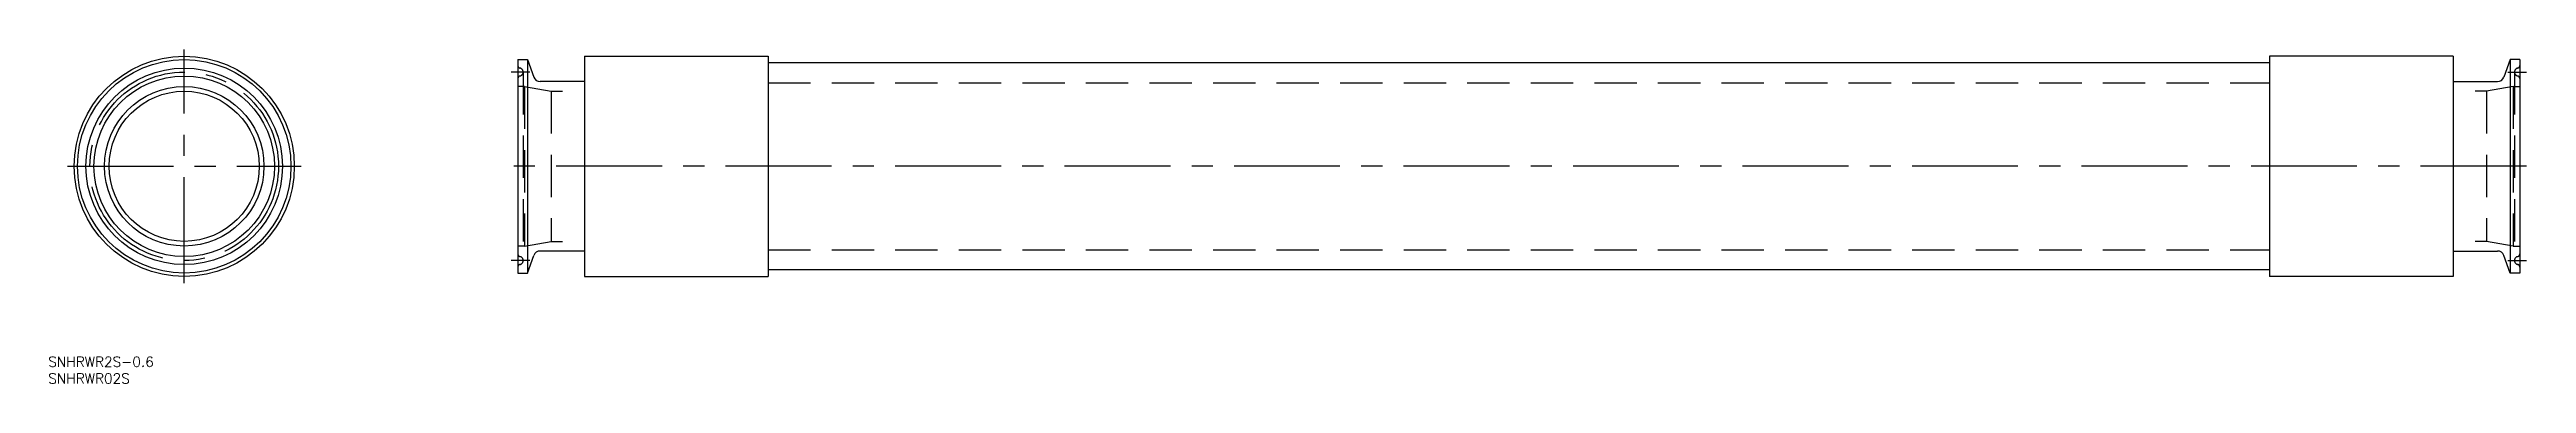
# Model space of a CAD drawing. Extents: x -140 to 602, y -65 to 35.
import ezdxf

# ---------------------------------------------------------------- set-up
doc = ezdxf.new("R2010")
doc.units = 0
doc.linetypes.add('CENTER', pattern=[50.8, 31.75, -6.35, 6.35, -6.35])
doc.linetypes.add('DASHED', pattern=[19.05, 12.7, -6.35])
doc.layers.get('0').update_dxf_attribs({"linetype": 'CONTINUOUS'})
doc.layers.add('CENTER', color=1, linetype='CENTER')
doc.styles.get("Standard").update_dxf_attribs({"font": 'txt.shx', "height": 3, "bigfont": 'bigfont.shx'})

msp = doc.modelspace()

# ---------------------------------------------------------------- linework, layer by layer
at = {"color": 7, "linetype": 'CONTINUOUS'}
for p, q in [((0, 32), (0, -32)), ((0, 32), (2.85, 32)), ((2.85, 32), (2.85, -32)), ((2.85, 32), (4.77, 26.72)), ((20, 33), (20, -33)), ((20, 33), (75, 33)), ((75, 33), (75, -33)), ((525, 31), (75, 31)), ((525, 33), (525, -33)), ((580, 33), (525, 33)), ((580, 33), (580, -33)), ((597.15, 32), (595.23, 26.72)), ((597.15, 32), (597.15, -32)), ((600, 32), (597.15, 32)), ((600, 32), (600, -32)), ((600, 31), (600, -31)), ((20, 25.4), (6.65, 25.4)), ((580, 25.4), (593.35, 25.4)), ((2.85, -32), (4.77, -26.72)), ((20, -25.4), (6.65, -25.4)), ((580, -25.4), (593.35, -25.4)), ((597.15, -32), (595.23, -26.72)), ((0, -32), (2.85, -32)), ((20, -33), (75, -33)), ((525, -31), (75, -31)), ((580, -33), (525, -33)), ((600, -32), (597.15, -32))]:
    msp.add_line(p, q, dxfattribs=at)
at = {"color": 3, "linetype": 'DASHED'}
for p, q in [((2, 23.9), (0, 23.9)), ((1.6, 28.25), (1.6, -28.25)), ((2, 23.9), (9.94, 22.5)), ((2, 23.9), (2, -23.9)), ((9.94, 22.5), (13.33, 22.5)), ((9.94, 22.5), (9.94, -22.5)), ((75, 25), (525, 25)), ((590.06, 22.5), (586.67, 22.5)), ((598, 23.9), (590.06, 22.5)), ((590.06, 22.5), (590.06, -22.5)), ((598, 23.9), (598, -23.9)), ((598, 23.9), (600, 23.9)), ((598.4, 28.25), (598.4, -28.25)), ((2, -23.9), (0, -23.9)), ((2, -23.9), (9.94, -22.5)), ((9.94, -22.5), (13.33, -22.5)), ((75, -25), (525, -25)), ((590.06, -22.5), (586.67, -22.5)), ((598, -23.9), (590.06, -22.5)), ((598, -23.9), (600, -23.9))]:
    msp.add_line(p, q, dxfattribs=at)
at = {"color": 7, "linetype": 'CONTINUOUS'}
for radius in [33, 32, 29.45, 27.05, 23.9, 22.5]:
    msp.add_circle((-100, 0), radius, dxfattribs=at)
at = {"color": 3, "linetype": 'DASHED'}
for centre, radius, start, end in [((0.8, 30.21), 0.8, 180, 258.46304), ((599.2, 30.21), 0.8, 281.53696, 360), ((0.8, 26.29), 0.8, 101.53696, 180), ((0.4, 28.25), 1.2, 281.53696, 78.46304), ((599.6, 28.25), 1.2, 101.53696, 258.46304), ((599.2, 26.29), 0.8, 0, 78.46304), ((0.8, -26.29), 0.8, 180, 258.46304), ((0.8, -30.21), 0.8, 101.53696, 180), ((0.4, -28.25), 1.2, 281.53696, 78.46304), ((599.6, -28.25), 1.2, 101.53696, 258.46304), ((599.2, -26.29), 0.8, 281.53696, 360), ((599.2, -30.21), 0.8, 0, 78.46304)]:
    msp.add_arc(centre, radius, start, end, dxfattribs=at)
at = {"color": 7, "linetype": 'CONTINUOUS'}
for centre, start, end in [((6.65, 27.4), 200, 270), ((593.35, 27.4), 270, 340), ((6.65, -27.4), 90, 160), ((593.35, -27.4), 20, 90)]:
    msp.add_arc(centre, 2, start, end, dxfattribs=at)
at = {"layer": 'CENTER', "color": 1, "linetype": 'CENTER'}
for p, q in [((-100, -35), (-100, 35)), ((3.6, 28.25), (-2, 28.25)), ((596.4, 28.25), (602, 28.25)), ((-135, 0), (-65, 0)), ((602, 0), (-2, 0)), ((3.6, -28.25), (-2, -28.25)), ((596.4, -28.25), (602, -28.25))]:
    msp.add_line(p, q, dxfattribs=at)
msp.add_circle((-100, 0), 28.25, dxfattribs=at)

# ---------------------------------------------------------------- texts
at = {"color": 7, "linetype": 'CONTINUOUS'}
for s, p in [('SNHRWR2S-0.6', (-140.75, -60.11)), ('SNHRWR02S', (-140.75, -65.11))]:
    msp.add_text(s, height=3, dxfattribs=at).set_placement(p)

doc.saveas('drawing.dxf')
